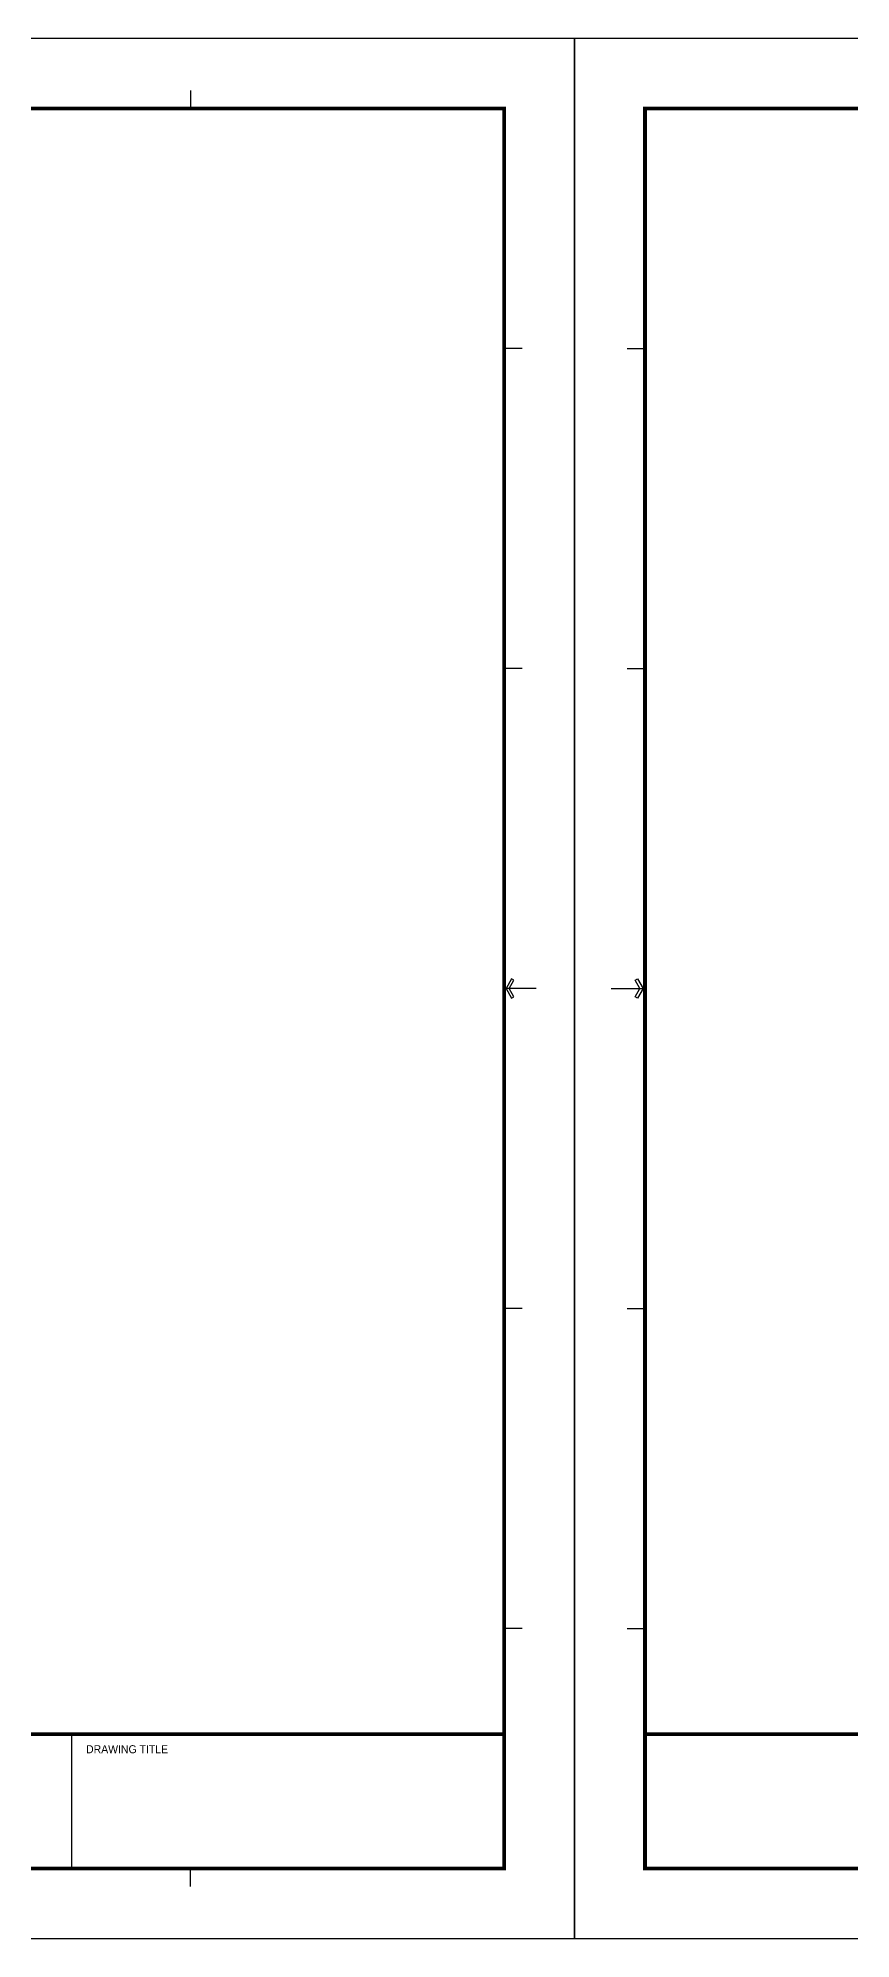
# Model space of a CAD drawing. Header units: millimetres. Extents: x 0 to 253659, y 0 to 59400.
# Drawn here: x 75619 to 88319, y 29700 to 59400 of the extents above; entities that cross this region are included whole.
import ezdxf

# ---------------------------------------------------------------- set-up
doc = ezdxf.new("R2010")
doc.units = ezdxf.units.MM
doc.header["$LTSCALE"] = 200
doc.header["$MEASUREMENT"] = 0
doc.layers.get('0').update_dxf_attribs({"linetype": 'CONTINUOUS'})
doc.layers.add('1', color=1, linetype='CONTINUOUS')
doc.layers.add('SHEET', color=7, linetype='CONTINUOUS')
doc.layers.add('6', color=7, linetype='CONTINUOUS', true_color=0xff99ff)
doc.styles.add('HDH', font='helved', dxfattribs={"bigfont": 'hd'})

# ---------------------------------------------------------------- blocks, each defined once
blk = doc.blocks.new('Form')
for p, q in [((36000, 28880), (36000, 28630)), ((820, 24850), (1070, 24850)), ((41180, 24850), (40930, 24850)), ((820, 19850), (1070, 19850)), ((41180, 19850), (40930, 19850)), ((570, 14850), (1070, 14850)), ((41400, 14850), (40930, 14850)), ((820, 9850), (1070, 9850)), ((41180, 9850), (40930, 9850)), ((820, 4850), (1070, 4850)), ((41180, 4850), (40930, 4850)), ((36000, 820), (36000, 1070))]:
    blk.add_line(p, q)
for points in [[(0, 0), (0, 29700), (42000, 29700), (42000, 0)], [(984, 14700), (947, 14721), (1021, 14850), (947, 14979), (984, 15000), (1070, 14850)], [(41016, 14700), (41053, 14721), (40979, 14850), (41053, 14979), (41016, 15000), (40930, 14850)]]:
    blk.add_lwpolyline(points, close=True)
at = {"layer": '6', "color": 3, "const_width": 60}
blk.add_lwpolyline([(1100, 3200), (40900, 3200)], dxfattribs=at)
at = {"layer": 'SHEET', "color": 3}
blk.add_line((34150, 1130), (34150, 3180), dxfattribs=at)
at = {"layer": 'SHEET', "color": 3, "const_width": 60}
blk.add_lwpolyline([(1100, 1100), (1100, 28600), (40900, 28600), (40900, 1100)], close=True, dxfattribs=at)
at = {"layer": '1', "insert": (34370, 3027), "char_height": 125, "width": 3768.04, "attachment_point": 1, "style": 'HDH'}
blk.add_mtext('\\f굴림|b0|i0|c129|p34;\\C0;DRAWING TITLE', dxfattribs=at)

msp = doc.modelspace()

# ---------------------------------------------------------------- block references
for p in [(42000, 29700), (84000, 29700)]:
    msp.add_blockref('Form', p)

doc.saveas('drawing.dxf')
